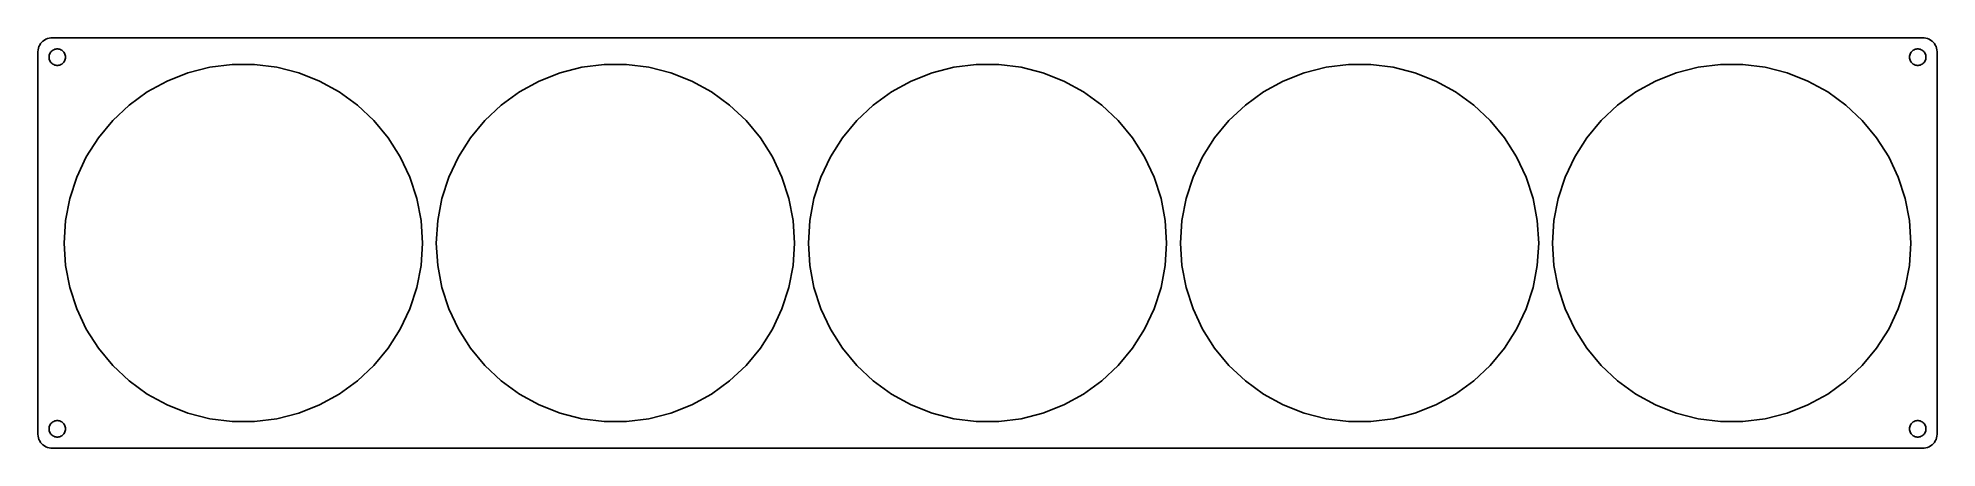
# Model space of a CAD drawing. Header units: metres. Extents: x -344 to 344, y -74 to 74.
import ezdxf

# ---------------------------------------------------------------- set-up
doc = ezdxf.new("R2010")
doc.units = ezdxf.units.M

msp = doc.modelspace()

# ---------------------------------------------------------------- linework, layer by layer
for p, q in [((-344.461, 70.1267), (-344.5, 69.5)), ((-344.5, 69.5), (-344.5, -69.5)), ((-344.343, 70.7434), (-344.461, 70.1267)), ((-344.149, 71.3406), (-344.343, 70.7434)), ((-343.882, 71.9088), (-344.149, 71.3406)), ((-343.545, 72.4389), (-343.882, 71.9088)), ((-343.145, 72.9227), (-343.545, 72.4389)), ((-342.687, 73.3526), (-343.145, 72.9227)), ((-342.179, 73.7216), (-342.687, 73.3526)), ((-341.629, 74.0241), (-342.179, 73.7216)), ((-341.045, 74.2553), (-341.629, 74.0241)), ((-340.437, 74.4114), (-341.045, 74.2553)), ((-339.814, 74.4901), (-340.437, 74.4114)), ((-340.289, 68.6044), (-340.129, 68.9453)), ((-340.129, 68.9453), (-339.927, 69.2634)), ((-339.927, 69.2634), (-339.687, 69.5536)), ((339.814, 74.4901), (-339.814, 74.4901)), ((-339.687, 69.5536), (-339.412, 69.8115)), ((-339.412, 69.8115), (-339.107, 70.033)), ((-339.107, 70.033), (-338.777, 70.2145)), ((-338.777, 70.2145), (-338.427, 70.3532)), ((-338.427, 70.3532), (-338.062, 70.4469)), ((-338.062, 70.4469), (-337.688, 70.4941)), ((-337.688, 70.4941), (-337.312, 70.4941)), ((-337.312, 70.4941), (-336.938, 70.4469)), ((-336.938, 70.4469), (-336.573, 70.3532)), ((-336.573, 70.3532), (-336.223, 70.2145)), ((-336.223, 70.2145), (-335.893, 70.033)), ((-335.893, 70.033), (-335.588, 69.8115)), ((-335.588, 69.8115), (-335.313, 69.5536)), ((-335.313, 69.5536), (-335.073, 69.2634)), ((-335.073, 69.2634), (-334.871, 68.9453)), ((-334.871, 68.9453), (-334.711, 68.6044)), ((334.711, 68.6044), (334.871, 68.9453)), ((334.871, 68.9453), (335.073, 69.2634)), ((335.073, 69.2634), (335.313, 69.5536)), ((335.313, 69.5536), (335.588, 69.8115)), ((335.588, 69.8115), (335.893, 70.033)), ((335.893, 70.033), (336.223, 70.2145)), ((336.223, 70.2145), (336.573, 70.3532)), ((336.573, 70.3532), (336.938, 70.4469)), ((336.938, 70.4469), (337.312, 70.4941)), ((337.312, 70.4941), (337.688, 70.4941)), ((337.688, 70.4941), (338.062, 70.4469)), ((338.062, 70.4469), (338.427, 70.3532)), ((338.427, 70.3532), (338.777, 70.2145)), ((338.777, 70.2145), (339.107, 70.033)), ((339.107, 70.033), (339.412, 69.8115)), ((339.412, 69.8115), (339.687, 69.5536)), ((339.687, 69.5536), (339.927, 69.2634)), ((340.437, 74.4114), (339.814, 74.4901)), ((339.927, 69.2634), (340.129, 68.9453)), ((340.129, 68.9453), (340.289, 68.6044)), ((341.045, 74.2553), (340.437, 74.4114)), ((341.629, 74.0241), (341.045, 74.2553)), ((342.179, 73.7216), (341.629, 74.0241)), ((342.687, 73.3526), (342.179, 73.7216)), ((343.145, 72.9227), (342.687, 73.3526)), ((343.545, 72.4389), (343.145, 72.9227)), ((343.882, 71.9088), (343.545, 72.4389)), ((344.149, 71.3406), (343.882, 71.9088)), ((344.343, 70.7434), (344.149, 71.3406)), ((344.461, 70.1267), (344.343, 70.7434)), ((344.5, 69.5), (344.461, 70.1267)), ((344.5, -69.5), (344.5, 69.5)), ((-340.5, 67.5), (-340.476, 67.876)), ((-340.476, 67.124), (-340.5, 67.5)), ((-340.476, 67.876), (-340.406, 68.2461)), ((-340.406, 66.7539), (-340.476, 67.124)), ((-340.406, 68.2461), (-340.289, 68.6044)), ((-340.289, 66.3956), (-340.406, 66.7539)), ((-340.129, 66.0547), (-340.289, 66.3956)), ((-339.927, 65.7366), (-340.129, 66.0547)), ((-339.687, 65.4464), (-339.927, 65.7366)), ((-339.412, 65.1885), (-339.687, 65.4464)), ((-339.107, 64.967), (-339.412, 65.1885)), ((-338.777, 64.7855), (-339.107, 64.967)), ((-338.427, 64.6468), (-338.777, 64.7855)), ((-338.062, 64.5531), (-338.427, 64.6468)), ((-337.688, 64.5059), (-338.062, 64.5531)), ((-337.312, 64.5059), (-337.688, 64.5059)), ((-336.938, 64.5531), (-337.312, 64.5059)), ((-336.573, 64.6468), (-336.938, 64.5531)), ((-336.223, 64.7855), (-336.573, 64.6468)), ((-335.893, 64.967), (-336.223, 64.7855)), ((-335.588, 65.1885), (-335.893, 64.967)), ((-335.313, 65.4464), (-335.588, 65.1885)), ((-335.073, 65.7366), (-335.313, 65.4464)), ((-334.871, 66.0547), (-335.073, 65.7366)), ((-334.711, 66.3956), (-334.871, 66.0547)), ((-334.711, 68.6044), (-334.594, 68.2461)), ((-334.594, 66.7539), (-334.711, 66.3956)), ((-334.594, 68.2461), (-334.524, 67.876)), ((-334.524, 67.124), (-334.594, 66.7539)), ((-334.524, 67.876), (-334.5, 67.5)), ((-334.5, 67.5), (-334.524, 67.124)), ((-290.086, 61.8187), (-282.18, 63.8487)), ((-282.18, 63.8487), (-274.081, 64.8717)), ((-274.081, 64.8717), (-265.919, 64.8717)), ((-265.919, 64.8717), (-257.82, 63.8487)), ((-257.82, 63.8487), (-249.914, 61.8187)), ((-155.086, 61.8187), (-147.18, 63.8487)), ((-147.18, 63.8487), (-139.081, 64.8717)), ((-139.081, 64.8717), (-130.919, 64.8717)), ((-130.919, 64.8717), (-122.82, 63.8487)), ((-122.82, 63.8487), (-114.914, 61.8187)), ((-20.0861, 61.8187), (-12.1798, 63.8487)), ((-12.1798, 63.8487), (-4.08138, 64.8717)), ((-4.08138, 64.8717), (4.08138, 64.8717)), ((4.08138, 64.8717), (12.1798, 63.8487)), ((12.1798, 63.8487), (20.0861, 61.8187)), ((114.914, 61.8187), (122.82, 63.8487)), ((122.82, 63.8487), (130.919, 64.8717)), ((130.919, 64.8717), (139.081, 64.8717)), ((139.081, 64.8717), (147.18, 63.8487)), ((147.18, 63.8487), (155.086, 61.8187)), ((249.914, 61.8187), (257.82, 63.8487)), ((257.82, 63.8487), (265.919, 64.8717)), ((265.919, 64.8717), (274.081, 64.8717)), ((274.081, 64.8717), (282.18, 63.8487)), ((282.18, 63.8487), (290.086, 61.8187)), ((334.5, 67.5), (334.524, 67.876)), ((334.524, 67.124), (334.5, 67.5)), ((334.524, 67.876), (334.594, 68.2461)), ((334.594, 66.7539), (334.524, 67.124)), ((334.594, 68.2461), (334.711, 68.6044)), ((334.711, 66.3956), (334.594, 66.7539)), ((334.871, 66.0547), (334.711, 66.3956)), ((335.073, 65.7366), (334.871, 66.0547)), ((335.313, 65.4464), (335.073, 65.7366)), ((335.588, 65.1885), (335.313, 65.4464)), ((335.893, 64.967), (335.588, 65.1885)), ((336.223, 64.7855), (335.893, 64.967)), ((336.573, 64.6468), (336.223, 64.7855)), ((336.938, 64.5531), (336.573, 64.6468)), ((337.312, 64.5059), (336.938, 64.5531)), ((337.688, 64.5059), (337.312, 64.5059)), ((338.062, 64.5531), (337.688, 64.5059)), ((338.427, 64.6468), (338.062, 64.5531)), ((338.777, 64.7855), (338.427, 64.6468)), ((339.107, 64.967), (338.777, 64.7855)), ((339.412, 65.1885), (339.107, 64.967)), ((339.687, 65.4464), (339.412, 65.1885)), ((339.927, 65.7366), (339.687, 65.4464)), ((340.129, 66.0547), (339.927, 65.7366)), ((340.289, 66.3956), (340.129, 66.0547)), ((340.289, 68.6044), (340.406, 68.2461)), ((340.406, 66.7539), (340.289, 66.3956)), ((340.406, 68.2461), (340.476, 67.876)), ((340.476, 67.124), (340.406, 66.7539)), ((340.476, 67.876), (340.5, 67.5)), ((340.5, 67.5), (340.476, 67.124)), ((-304.829, 54.8813), (-297.676, 58.8138)), ((-297.676, 58.8138), (-290.086, 61.8187)), ((-249.914, 61.8187), (-242.324, 58.8138)), ((-242.324, 58.8138), (-235.171, 54.8813)), ((-169.829, 54.8813), (-162.676, 58.8138)), ((-162.676, 58.8138), (-155.086, 61.8187)), ((-114.914, 61.8187), (-107.324, 58.8138)), ((-107.324, 58.8138), (-100.171, 54.8813)), ((-34.8287, 54.8813), (-27.6756, 58.8138)), ((-27.6756, 58.8138), (-20.0861, 61.8187)), ((20.0861, 61.8187), (27.6756, 58.8138)), ((27.6756, 58.8138), (34.8287, 54.8813)), ((100.171, 54.8813), (107.324, 58.8138)), ((107.324, 58.8138), (114.914, 61.8187)), ((155.086, 61.8187), (162.676, 58.8138)), ((162.676, 58.8138), (169.829, 54.8813)), ((235.171, 54.8813), (242.324, 58.8138)), ((242.324, 58.8138), (249.914, 61.8187)), ((290.086, 61.8187), (297.676, 58.8138)), ((297.676, 58.8138), (304.829, 54.8813)), ((-317.383, 44.4956), (-311.433, 50.0834)), ((-311.433, 50.0834), (-304.829, 54.8813)), ((-235.171, 54.8813), (-228.567, 50.0834)), ((-228.567, 50.0834), (-222.617, 44.4956)), ((-182.383, 44.4956), (-176.433, 50.0834)), ((-176.433, 50.0834), (-169.829, 54.8813)), ((-100.171, 54.8813), (-93.5674, 50.0834)), ((-93.5674, 50.0834), (-87.617, 44.4956)), ((-47.3829, 44.4956), (-41.4326, 50.0834)), ((-41.4326, 50.0834), (-34.8287, 54.8813)), ((34.8287, 54.8813), (41.4326, 50.0834)), ((41.4326, 50.0834), (47.3829, 44.4956)), ((87.617, 44.4956), (93.5674, 50.0834)), ((93.5674, 50.0834), (100.171, 54.8813)), ((169.829, 54.8813), (176.433, 50.0834)), ((176.433, 50.0834), (182.383, 44.4956)), ((222.617, 44.4956), (228.567, 50.0834)), ((228.567, 50.0834), (235.171, 54.8813)), ((304.829, 54.8813), (311.433, 50.0834)), ((311.433, 50.0834), (317.383, 44.4956)), ((-322.586, 38.206), (-317.383, 44.4956)), ((-222.617, 44.4956), (-217.414, 38.206)), ((-187.586, 38.206), (-182.383, 44.4956)), ((-87.617, 44.4956), (-82.4139, 38.206)), ((-52.5861, 38.206), (-47.3829, 44.4956)), ((47.3829, 44.4956), (52.5861, 38.206)), ((82.4139, 38.206), (87.617, 44.4956)), ((182.383, 44.4956), (187.586, 38.206)), ((217.414, 38.206), (222.617, 44.4956)), ((317.383, 44.4956), (322.586, 38.206)), ((-326.96, 31.314), (-322.586, 38.206)), ((-217.414, 38.206), (-213.04, 31.314)), ((-191.96, 31.314), (-187.586, 38.206)), ((-82.4139, 38.206), (-78.0401, 31.314)), ((-56.9599, 31.314), (-52.5861, 38.206)), ((52.5861, 38.206), (56.9599, 31.314)), ((78.0401, 31.314), (82.4139, 38.206)), ((187.586, 38.206), (191.96, 31.314)), ((213.04, 31.314), (217.414, 38.206)), ((322.586, 38.206), (326.96, 31.314)), ((-330.435, 23.9281), (-326.96, 31.314)), ((-213.04, 31.314), (-209.565, 23.9281)), ((-195.435, 23.9281), (-191.96, 31.314)), ((-78.0401, 31.314), (-74.5645, 23.9281)), ((-60.4355, 23.9281), (-56.9599, 31.314)), ((56.9599, 31.314), (60.4355, 23.9281)), ((74.5645, 23.9281), (78.0401, 31.314)), ((191.96, 31.314), (195.435, 23.9281)), ((209.565, 23.9281), (213.04, 31.314)), ((326.96, 31.314), (330.435, 23.9281)), ((-332.958, 16.1648), (-330.435, 23.9281)), ((-209.565, 23.9281), (-207.042, 16.1648)), ((-197.958, 16.1648), (-195.435, 23.9281)), ((-74.5645, 23.9281), (-72.0421, 16.1648)), ((-62.9579, 16.1648), (-60.4355, 23.9281)), ((60.4355, 23.9281), (62.9579, 16.1648)), ((72.0421, 16.1648), (74.5645, 23.9281)), ((195.435, 23.9281), (197.958, 16.1648)), ((207.042, 16.1648), (209.565, 23.9281)), ((330.435, 23.9281), (332.958, 16.1648)), ((-334.487, 8.14665), (-332.958, 16.1648)), ((-207.042, 16.1648), (-205.513, 8.14665)), ((-199.487, 8.14665), (-197.958, 16.1648)), ((-72.0421, 16.1648), (-70.5125, 8.14665)), ((-64.4875, 8.14665), (-62.9579, 16.1648)), ((62.9579, 16.1648), (64.4875, 8.14665)), ((70.5125, 8.14665), (72.0421, 16.1648)), ((197.958, 16.1648), (199.487, 8.14665)), ((205.513, 8.14665), (207.042, 16.1648)), ((332.958, 16.1648), (334.487, 8.14665)), ((-335, 0), (-334.487, 8.14665)), ((-205.513, 8.14665), (-205, 0)), ((-200, 0), (-199.487, 8.14665)), ((-70.5125, 8.14665), (-70, 0)), ((-65, 0), (-64.4875, 8.14665)), ((64.4875, 8.14665), (65, 0)), ((70, 0), (70.5125, 8.14665)), ((199.487, 8.14665), (200, 0)), ((205, 0), (205.513, 8.14665)), ((334.487, 8.14665), (335, 0)), ((-334.487, -8.14665), (-335, 0)), ((-205, 0), (-205.513, -8.14665)), ((-199.487, -8.14665), (-200, 0)), ((-70, 0), (-70.5125, -8.14665)), ((-64.4875, -8.14665), (-65, 0)), ((65, 0), (64.4875, -8.14665)), ((70.5125, -8.14665), (70, 0)), ((200, 0), (199.487, -8.14665)), ((205.513, -8.14665), (205, 0)), ((335, 0), (334.487, -8.14665)), ((-332.958, -16.1648), (-334.487, -8.14665)), ((-205.513, -8.14665), (-207.042, -16.1648)), ((-197.958, -16.1648), (-199.487, -8.14665)), ((-70.5125, -8.14665), (-72.0421, -16.1648)), ((-62.9579, -16.1648), (-64.4875, -8.14665)), ((64.4875, -8.14665), (62.9579, -16.1648)), ((72.0421, -16.1648), (70.5125, -8.14665)), ((199.487, -8.14665), (197.958, -16.1648)), ((207.042, -16.1648), (205.513, -8.14665)), ((334.487, -8.14665), (332.958, -16.1648)), ((-330.435, -23.9281), (-332.958, -16.1648)), ((-207.042, -16.1648), (-209.565, -23.9281)), ((-195.435, -23.9281), (-197.958, -16.1648)), ((-72.0421, -16.1648), (-74.5645, -23.9281)), ((-60.4355, -23.9281), (-62.9579, -16.1648)), ((62.9579, -16.1648), (60.4355, -23.9281)), ((74.5645, -23.9281), (72.0421, -16.1648)), ((197.958, -16.1648), (195.435, -23.9281)), ((209.565, -23.9281), (207.042, -16.1648)), ((332.958, -16.1648), (330.435, -23.9281)), ((-326.96, -31.314), (-330.435, -23.9281)), ((-209.565, -23.9281), (-213.04, -31.314)), ((-191.96, -31.314), (-195.435, -23.9281)), ((-74.5645, -23.9281), (-78.0401, -31.314)), ((-56.9599, -31.314), (-60.4355, -23.9281)), ((60.4355, -23.9281), (56.9599, -31.314)), ((78.0401, -31.314), (74.5645, -23.9281)), ((195.435, -23.9281), (191.96, -31.314)), ((213.04, -31.314), (209.565, -23.9281)), ((330.435, -23.9281), (326.96, -31.314)), ((-322.586, -38.206), (-326.96, -31.314)), ((-213.04, -31.314), (-217.414, -38.206)), ((-187.586, -38.206), (-191.96, -31.314)), ((-78.0401, -31.314), (-82.4139, -38.206)), ((-52.5861, -38.206), (-56.9599, -31.314)), ((56.9599, -31.314), (52.5861, -38.206)), ((82.4139, -38.206), (78.0401, -31.314)), ((191.96, -31.314), (187.586, -38.206)), ((217.414, -38.206), (213.04, -31.314)), ((326.96, -31.314), (322.586, -38.206)), ((-317.383, -44.4956), (-322.586, -38.206)), ((-217.414, -38.206), (-222.617, -44.4956)), ((-182.383, -44.4956), (-187.586, -38.206)), ((-82.4139, -38.206), (-87.617, -44.4956)), ((-47.3829, -44.4956), (-52.5861, -38.206)), ((52.5861, -38.206), (47.3829, -44.4956)), ((87.617, -44.4956), (82.4139, -38.206)), ((187.586, -38.206), (182.383, -44.4956)), ((222.617, -44.4956), (217.414, -38.206)), ((322.586, -38.206), (317.383, -44.4956)), ((-311.433, -50.0834), (-317.383, -44.4956)), ((-222.617, -44.4956), (-228.567, -50.0834)), ((-176.433, -50.0834), (-182.383, -44.4956)), ((-87.617, -44.4956), (-93.5674, -50.0834)), ((-41.4326, -50.0834), (-47.3829, -44.4956)), ((47.3829, -44.4956), (41.4326, -50.0834)), ((93.5674, -50.0834), (87.617, -44.4956)), ((182.383, -44.4956), (176.433, -50.0834)), ((228.567, -50.0834), (222.617, -44.4956)), ((317.383, -44.4956), (311.433, -50.0834)), ((-304.829, -54.8813), (-311.433, -50.0834)), ((-297.676, -58.8138), (-304.829, -54.8813)), ((-235.171, -54.8813), (-242.324, -58.8138)), ((-228.567, -50.0834), (-235.171, -54.8813)), ((-169.829, -54.8813), (-176.433, -50.0834)), ((-162.676, -58.8138), (-169.829, -54.8813)), ((-100.171, -54.8813), (-107.324, -58.8138)), ((-93.5674, -50.0834), (-100.171, -54.8813)), ((-34.8287, -54.8813), (-41.4326, -50.0834)), ((-27.6756, -58.8138), (-34.8287, -54.8813)), ((34.8287, -54.8813), (27.6756, -58.8138)), ((41.4326, -50.0834), (34.8287, -54.8813)), ((100.171, -54.8813), (93.5674, -50.0834)), ((107.324, -58.8138), (100.171, -54.8813)), ((169.829, -54.8813), (162.676, -58.8138)), ((176.433, -50.0834), (169.829, -54.8813)), ((235.171, -54.8813), (228.567, -50.0834)), ((242.324, -58.8138), (235.171, -54.8813)), ((304.829, -54.8813), (297.676, -58.8138)), ((311.433, -50.0834), (304.829, -54.8813)), ((-290.086, -61.8187), (-297.676, -58.8138)), ((-282.18, -63.8487), (-290.086, -61.8187)), ((-249.914, -61.8187), (-257.82, -63.8487)), ((-242.324, -58.8138), (-249.914, -61.8187)), ((-155.086, -61.8187), (-162.676, -58.8138)), ((-147.18, -63.8487), (-155.086, -61.8187)), ((-114.914, -61.8187), (-122.82, -63.8487)), ((-107.324, -58.8138), (-114.914, -61.8187)), ((-20.0861, -61.8187), (-27.6756, -58.8138)), ((-12.1798, -63.8487), (-20.0861, -61.8187)), ((20.0861, -61.8187), (12.1798, -63.8487)), ((27.6756, -58.8138), (20.0861, -61.8187)), ((114.914, -61.8187), (107.324, -58.8138)), ((122.82, -63.8487), (114.914, -61.8187)), ((155.086, -61.8187), (147.18, -63.8487)), ((162.676, -58.8138), (155.086, -61.8187)), ((249.914, -61.8187), (242.324, -58.8138)), ((257.82, -63.8487), (249.914, -61.8187)), ((290.086, -61.8187), (282.18, -63.8487)), ((297.676, -58.8138), (290.086, -61.8187)), ((-340.5, -67.5), (-340.476, -67.124)), ((-340.476, -67.876), (-340.5, -67.5)), ((-340.476, -67.124), (-340.406, -66.7539)), ((-340.406, -68.2461), (-340.476, -67.876)), ((-340.406, -66.7539), (-340.289, -66.3956)), ((-340.289, -68.6044), (-340.406, -68.2461)), ((-340.289, -66.3956), (-340.129, -66.0547)), ((-340.129, -68.9453), (-340.289, -68.6044)), ((-340.129, -66.0547), (-339.927, -65.7366)), ((-339.927, -65.7366), (-339.687, -65.4464)), ((-339.687, -65.4464), (-339.412, -65.1885)), ((-339.412, -65.1885), (-339.107, -64.967)), ((-339.107, -64.967), (-338.777, -64.7855)), ((-338.777, -64.7855), (-338.427, -64.6468)), ((-338.427, -64.6468), (-338.062, -64.5531)), ((-338.062, -64.5531), (-337.688, -64.5059)), ((-337.688, -64.5059), (-337.312, -64.5059)), ((-337.312, -64.5059), (-336.938, -64.5531)), ((-336.938, -64.5531), (-336.573, -64.6468)), ((-336.573, -64.6468), (-336.223, -64.7855)), ((-336.223, -64.7855), (-335.893, -64.967)), ((-335.893, -64.967), (-335.588, -65.1885)), ((-335.588, -65.1885), (-335.313, -65.4464)), ((-335.313, -65.4464), (-335.073, -65.7366)), ((-335.073, -65.7366), (-334.871, -66.0547)), ((-334.871, -66.0547), (-334.711, -66.3956)), ((-334.711, -68.6044), (-334.871, -68.9453)), ((-334.711, -66.3956), (-334.594, -66.7539)), ((-334.594, -68.2461), (-334.711, -68.6044)), ((-334.594, -66.7539), (-334.524, -67.124)), ((-334.524, -67.876), (-334.594, -68.2461)), ((-334.524, -67.124), (-334.5, -67.5)), ((-334.5, -67.5), (-334.524, -67.876)), ((-274.081, -64.8717), (-282.18, -63.8487)), ((-265.919, -64.8717), (-274.081, -64.8717)), ((-257.82, -63.8487), (-265.919, -64.8717)), ((-139.081, -64.8717), (-147.18, -63.8487)), ((-130.919, -64.8717), (-139.081, -64.8717)), ((-122.82, -63.8487), (-130.919, -64.8717)), ((-4.08138, -64.8717), (-12.1798, -63.8487)), ((4.08138, -64.8717), (-4.08138, -64.8717)), ((12.1798, -63.8487), (4.08138, -64.8717)), ((130.919, -64.8717), (122.82, -63.8487)), ((139.081, -64.8717), (130.919, -64.8717)), ((147.18, -63.8487), (139.081, -64.8717)), ((265.919, -64.8717), (257.82, -63.8487)), ((274.081, -64.8717), (265.919, -64.8717)), ((282.18, -63.8487), (274.081, -64.8717)), ((334.5, -67.5), (334.524, -67.124)), ((334.524, -67.876), (334.5, -67.5)), ((334.524, -67.124), (334.594, -66.7539)), ((334.594, -68.2461), (334.524, -67.876)), ((334.594, -66.7539), (334.711, -66.3956)), ((334.711, -68.6044), (334.594, -68.2461)), ((334.711, -66.3956), (334.871, -66.0547)), ((334.871, -68.9453), (334.711, -68.6044)), ((334.871, -66.0547), (335.073, -65.7366)), ((335.073, -65.7366), (335.313, -65.4464)), ((335.313, -65.4464), (335.588, -65.1885)), ((335.588, -65.1885), (335.893, -64.967)), ((335.893, -64.967), (336.223, -64.7855)), ((336.223, -64.7855), (336.573, -64.6468)), ((336.573, -64.6468), (336.938, -64.5531)), ((336.938, -64.5531), (337.312, -64.5059)), ((337.312, -64.5059), (337.688, -64.5059)), ((337.688, -64.5059), (338.062, -64.5531)), ((338.062, -64.5531), (338.427, -64.6468)), ((338.427, -64.6468), (338.777, -64.7855)), ((338.777, -64.7855), (339.107, -64.967)), ((339.107, -64.967), (339.412, -65.1885)), ((339.412, -65.1885), (339.687, -65.4464)), ((339.687, -65.4464), (339.927, -65.7366)), ((339.927, -65.7366), (340.129, -66.0547)), ((340.129, -66.0547), (340.289, -66.3956)), ((340.289, -68.6044), (340.129, -68.9453)), ((340.289, -66.3956), (340.406, -66.7539)), ((340.406, -68.2461), (340.289, -68.6044)), ((340.406, -66.7539), (340.476, -67.124)), ((340.476, -67.876), (340.406, -68.2461)), ((340.476, -67.124), (340.5, -67.5)), ((340.5, -67.5), (340.476, -67.876)), ((-344.5, -69.5), (-344.461, -70.1267)), ((-344.461, -70.1267), (-344.343, -70.7434)), ((-344.343, -70.7434), (-344.149, -71.3406)), ((-344.149, -71.3406), (-343.882, -71.9088)), ((-343.882, -71.9088), (-343.545, -72.4389)), ((-343.545, -72.4389), (-343.145, -72.9227)), ((-343.145, -72.9227), (-342.687, -73.3526)), ((-342.687, -73.3526), (-342.179, -73.7216)), ((-342.179, -73.7216), (-341.629, -74.0241)), ((-341.629, -74.0241), (-341.045, -74.2553)), ((-341.045, -74.2553), (-340.437, -74.4114)), ((-340.437, -74.4114), (-339.814, -74.4901)), ((-339.927, -69.2634), (-340.129, -68.9453)), ((-339.687, -69.5536), (-339.927, -69.2634)), ((-339.814, -74.4901), (339.814, -74.4901)), ((-339.412, -69.8115), (-339.687, -69.5536)), ((-339.107, -70.033), (-339.412, -69.8115)), ((-338.777, -70.2145), (-339.107, -70.033)), ((-338.427, -70.3532), (-338.777, -70.2145)), ((-338.062, -70.4469), (-338.427, -70.3532)), ((-337.688, -70.4941), (-338.062, -70.4469)), ((-337.312, -70.4941), (-337.688, -70.4941)), ((-336.938, -70.4469), (-337.312, -70.4941)), ((-336.573, -70.3532), (-336.938, -70.4469)), ((-336.223, -70.2145), (-336.573, -70.3532)), ((-335.893, -70.033), (-336.223, -70.2145)), ((-335.588, -69.8115), (-335.893, -70.033)), ((-335.313, -69.5536), (-335.588, -69.8115)), ((-335.073, -69.2634), (-335.313, -69.5536)), ((-334.871, -68.9453), (-335.073, -69.2634)), ((335.073, -69.2634), (334.871, -68.9453)), ((335.313, -69.5536), (335.073, -69.2634)), ((335.588, -69.8115), (335.313, -69.5536)), ((335.893, -70.033), (335.588, -69.8115)), ((336.223, -70.2145), (335.893, -70.033)), ((336.573, -70.3532), (336.223, -70.2145)), ((336.938, -70.4469), (336.573, -70.3532)), ((337.312, -70.4941), (336.938, -70.4469)), ((337.688, -70.4941), (337.312, -70.4941)), ((338.062, -70.4469), (337.688, -70.4941)), ((338.427, -70.3532), (338.062, -70.4469)), ((338.777, -70.2145), (338.427, -70.3532)), ((339.107, -70.033), (338.777, -70.2145)), ((339.412, -69.8115), (339.107, -70.033)), ((339.687, -69.5536), (339.412, -69.8115)), ((339.927, -69.2634), (339.687, -69.5536)), ((339.814, -74.4901), (340.437, -74.4114)), ((340.129, -68.9453), (339.927, -69.2634)), ((340.437, -74.4114), (341.045, -74.2553)), ((341.045, -74.2553), (341.629, -74.0241)), ((341.629, -74.0241), (342.179, -73.7216)), ((342.179, -73.7216), (342.687, -73.3526)), ((342.687, -73.3526), (343.145, -72.9227)), ((343.145, -72.9227), (343.545, -72.4389)), ((343.545, -72.4389), (343.882, -71.9088)), ((343.882, -71.9088), (344.149, -71.3406)), ((344.149, -71.3406), (344.343, -70.7434)), ((344.343, -70.7434), (344.461, -70.1267)), ((344.461, -70.1267), (344.5, -69.5))]:
    msp.add_line(p, q)

doc.saveas('drawing.dxf')
